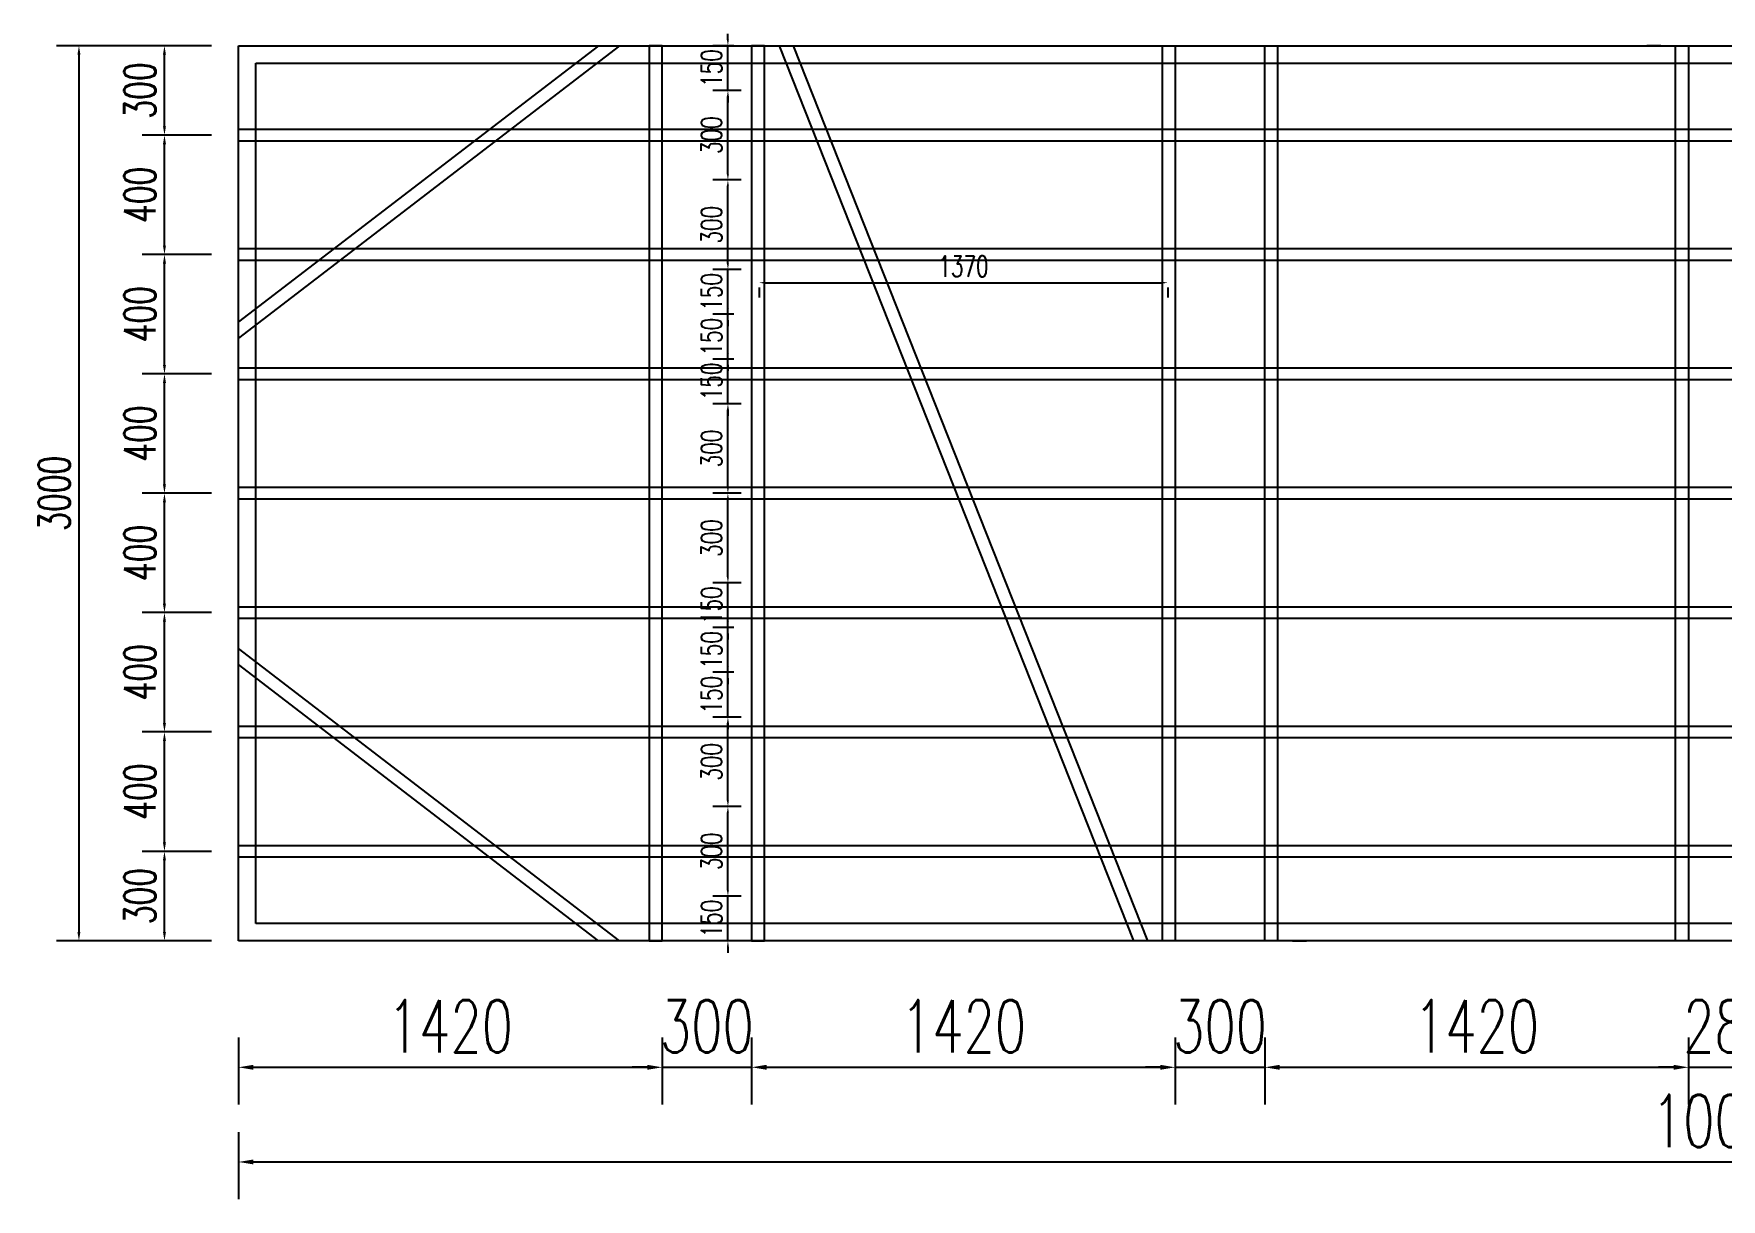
# Model space of a CAD drawing. Header units: millimetres. Extents: x -1546798 to -962116, y 1297493 to 1531173.
# Drawn here: x -1364865 to -1359208, y 1326182 to 1330088 of the extents above; entities that cross this region are included whole.
import ezdxf

# ---------------------------------------------------------------- set-up
doc = ezdxf.new("R2010")
doc.units = ezdxf.units.MM
doc.header["$LTSCALE"] = 10
doc.layers.get('0').update_dxf_attribs({"linetype": 'CONTINUOUS'})
doc.layers.get('DEFPOINTS').update_dxf_attribs({"linetype": 'CONTINUOUS'})
doc.layers.add('W-STEEL_FRAME钢架', color=3, linetype='CONTINUOUS')
doc.layers.add('W-STEEL_KEEL钢龙骨', color=5, linetype='CONTINUOUS')
doc.styles.add('STANDARD_T3', font='simplex.shx', dxfattribs={"width": 0.7, "bigfont": 'gbcbig.shx'})
doc.dimstyles.new('W&&20', dxfattribs={"dimtxt": 70, "dimasz": 20, "dimexe": 50, "dimexo": 60, "dimgap": 20, "dimtad": 1, "dimdec": 0, "dimzin": 0, "dimdsep": 46, "dimtxsty": 'STANDARD_T3', "dimcen": 0.09, "dimclrd": 1, "dimclre": 1, "dimclrt": 7, "dimazin": 2, "dimtfac": 1, "dimtdec": 0, "dimtix": 1, "dimtmove": 2, "dimatfit": 3, "dimfxl": 100, "dimtolj": 1, "dimtzin": 0, "dimarcsym": 0})
doc.dimstyles.new('W&&30', dxfattribs={"dimtxt": 105, "dimasz": 30, "dimexe": 75, "dimexo": 90, "dimgap": 30, "dimtad": 1, "dimdec": 0, "dimzin": 0, "dimdsep": 46, "dimtxsty": 'STANDARD_T3', "dimcen": 0.09, "dimclrd": 1, "dimclre": 1, "dimclrt": 7, "dimazin": 2, "dimtfac": 1, "dimtdec": 0, "dimtix": 1, "dimtmove": 1, "dimatfit": 3, "dimfxl": 100, "dimtolj": 1, "dimtzin": 0, "dimarcsym": 0})
doc.dimstyles.new('W&&50', dxfattribs={"dimtxt": 175, "dimasz": 50, "dimexe": 125, "dimexo": 150, "dimgap": 50, "dimtad": 1, "dimdec": 0, "dimzin": 0, "dimdsep": 46, "dimtxsty": 'STANDARD_T3', "dimcen": 0.09, "dimclrd": 1, "dimclre": 1, "dimclrt": 7, "dimazin": 2, "dimtfac": 1, "dimtdec": 0, "dimtix": 1, "dimtmove": 2, "dimatfit": 3, "dimfxl": 100, "dimtolj": 1, "dimtzin": 0, "dimarcsym": 0})

# ---------------------------------------------------------------- blocks, each defined once
blk = doc.blocks.new('gj')
at = {"layer": 'W-STEEL_FRAME钢架'}
for p, q in [((0, 3000), (10000, 3000)), ((0, 0), (0, 3000)), ((58, 2942), (9942, 2942)), ((58, 58), (58, 2942)), ((9942, 58), (58, 58)), ((10000, 0), (0, 0))]:
    blk.add_line(p, q, dxfattribs=at)
at = {"layer": 'W-STEEL_FRAME钢架', "color": 6}
for p, q in [((1277, 3000), (0, 2020)), ((1206.4, 3000), (0, 2074.2)), ((1420, 3000), (1377, 3000)), ((1377, 3000), (1377, 0)), ((1420, 0), (1420, 3000)), ((1763, 3000), (1720, 3000)), ((1720, 3000), (1720, 0)), ((1763, 0), (1763, 3000)), ((3000.5, 0), (1813, 3000)), ((1813, 3000), (1859.5, 3000)), ((1859.5, 3000), (3047, 0)), ((3097, 3000), (3140, 3000)), ((3097, 0), (3097, 3000)), ((3140, 3000), (3140, 0)), ((3440, 3000), (3483, 3000)), ((3440, 0), (3440, 3000)), ((3483, 3000), (3483, 0)), ((4767, 3000), (4720.5, 3000)), ((4817, 3000), (4860, 3000)), ((4817, 0), (4817, 3000)), ((4860, 3000), (4860, 0)), ((1277, 0), (0, 980)), ((1206.4, 0), (0, 925.8)), ((1377, 0), (1420, 0)), ((1720, 0), (1763, 0)), ((3047, 0), (3000.5, 0)), ((3140, 0), (3097, 0)), ((3483, 0), (3440, 0)), ((3533, 0), (3579.5, 0)), ((4860, 0), (4817, 0))]:
    blk.add_line(p, q, dxfattribs=at)
at = {"layer": 'W-STEEL_KEEL钢龙骨'}
for points in [[(0, 2720), (10000, 2720), (10000, 2680), (0, 2680)], [(0, 2320), (10000, 2320), (10000, 2280), (0, 2280)], [(0, 1920), (10000, 1920), (10000, 1880), (0, 1880)], [(0, 1520), (10000, 1520), (10000, 1480), (0, 1480)], [(0, 1120), (10000, 1120), (10000, 1080), (0, 1080)], [(0, 720), (10000, 720), (10000, 680), (0, 680)], [(0, 320), (10000, 320), (10000, 280), (0, 280)]]:
    blk.add_lwpolyline(points, close=True, dxfattribs=at)
blk = doc.blocks.new('*D82')
at = {"layer": 'DEFPOINTS', "color": 0, "transparency": 16777216}
for p in [(-1364178.4, 1330047.6), (-1364713.3, 1327047.6), (-1364178.4, 1327047.6)]:
    blk.add_point(p, dxfattribs=at)
at = {"layer": 'W-STEEL_FRAME钢架', "color": 1, "lineweight": -2, "transparency": 16777216}
for p, q in [((-1364268.4, 1330047.6), (-1364788.3, 1330047.6)), ((-1364713.3, 1330017.6), (-1364713.3, 1327077.6)), ((-1364268.4, 1327047.6), (-1364788.3, 1327047.6))]:
    blk.add_line(p, q, dxfattribs=at)
at = {"layer": 'W-STEEL_FRAME钢架', "color": 1, "transparency": 16777216}
for points in [[(-1364718.3, 1330017.6), (-1364708.3, 1330017.6), (-1364713.3, 1330047.6)], [(-1364718.3, 1327077.6), (-1364708.3, 1327077.6), (-1364713.3, 1327047.6)]]:
    blk.add_solid(points, dxfattribs=at)
at = {"layer": 'W-STEEL_FRAME钢架', "color": 7, "transparency": 16777216, "insert": (-1364795.8, 1328547.6), "char_height": 105, "attachment_point": 5, "rotation": 90, "style": 'STANDARD_T3'}
blk.add_mtext('\\A1;3000', dxfattribs=at)
blk = doc.blocks.new('*D83')
at = {"layer": 'DEFPOINTS', "color": 0, "transparency": 16777216}
for p in [(-1364178.4, 1327516.8), (-1354178.4, 1327516.8), (-1354178.4, 1326306.7)]:
    blk.add_point(p, dxfattribs=at)
at = {"layer": 'W-STEEL_FRAME钢架', "color": 1, "lineweight": -2, "transparency": 16777216}
for p, q in [((-1364178.4, 1326406.7), (-1364178.4, 1326181.7)), ((-1354178.4, 1326406.7), (-1354178.4, 1326181.7)), ((-1364128.4, 1326306.7), (-1354228.4, 1326306.7))]:
    blk.add_line(p, q, dxfattribs=at)
at = {"layer": 'W-STEEL_FRAME钢架', "color": 1, "transparency": 16777216}
for points in [[(-1364128.4, 1326315), (-1364128.4, 1326298.4), (-1364178.4, 1326306.7)], [(-1354228.4, 1326315), (-1354228.4, 1326298.4), (-1354178.4, 1326306.7)]]:
    blk.add_solid(points, dxfattribs=at)
at = {"layer": 'W-STEEL_FRAME钢架', "color": 7, "transparency": 16777216, "insert": (-1359178.4, 1326444.2), "char_height": 175, "attachment_point": 5, "style": 'STANDARD_T3'}
blk.add_mtext('\\A1;10000', dxfattribs=at)
blk = doc.blocks.new('*D84')
at = {"layer": 'DEFPOINTS', "color": 0, "transparency": 16777216}
for p in [(-1364178.4, 1327516.8), (-1362758.4, 1327516.8), (-1362758.4, 1326623.9)]:
    blk.add_point(p, dxfattribs=at)
at = {"layer": 'W-STEEL_FRAME钢架', "color": 1, "lineweight": -2, "transparency": 16777216}
for p, q in [((-1364178.4, 1326723.9), (-1364178.4, 1326498.9)), ((-1362758.4, 1326723.9), (-1362758.4, 1326498.9)), ((-1364128.4, 1326623.9), (-1362808.4, 1326623.9))]:
    blk.add_line(p, q, dxfattribs=at)
at = {"layer": 'W-STEEL_FRAME钢架', "color": 1, "transparency": 16777216}
for points in [[(-1364128.4, 1326632.2), (-1364128.4, 1326615.6), (-1364178.4, 1326623.9)], [(-1362808.4, 1326632.2), (-1362808.4, 1326615.6), (-1362758.4, 1326623.9)]]:
    blk.add_solid(points, dxfattribs=at)
at = {"layer": 'W-STEEL_FRAME钢架', "color": 7, "transparency": 16777216, "insert": (-1363468.4, 1326761.4), "char_height": 175, "attachment_point": 5, "style": 'STANDARD_T3'}
blk.add_mtext('\\A1;1420', dxfattribs=at)
blk = doc.blocks.new('*D85')
at = {"layer": 'DEFPOINTS', "color": 0, "transparency": 16777216}
for p in [(-1362758.4, 1327516.8), (-1362458.4, 1327516.8), (-1362458.4, 1326623.9)]:
    blk.add_point(p, dxfattribs=at)
at = {"layer": 'W-STEEL_FRAME钢架', "color": 1, "lineweight": -2, "transparency": 16777216}
for p, q in [((-1362758.4, 1326723.9), (-1362758.4, 1326498.9)), ((-1362458.4, 1326723.9), (-1362458.4, 1326498.9)), ((-1362808.4, 1326623.9), (-1362858.4, 1326623.9)), ((-1362758.4, 1326623.9), (-1362458.4, 1326623.9)), ((-1362408.4, 1326623.9), (-1362358.4, 1326623.9))]:
    blk.add_line(p, q, dxfattribs=at)
at = {"layer": 'W-STEEL_FRAME钢架', "color": 1, "transparency": 16777216}
for points in [[(-1362808.4, 1326632.2), (-1362808.4, 1326615.6), (-1362758.4, 1326623.9)], [(-1362408.4, 1326632.2), (-1362408.4, 1326615.6), (-1362458.4, 1326623.9)]]:
    blk.add_solid(points, dxfattribs=at)
at = {"layer": 'W-STEEL_FRAME钢架', "color": 7, "transparency": 16777216, "insert": (-1362608.4, 1326761.4), "char_height": 175, "attachment_point": 5, "style": 'STANDARD_T3'}
blk.add_mtext('\\A1;300', dxfattribs=at)
blk = doc.blocks.new('*D86')
at = {"layer": 'DEFPOINTS', "color": 0, "transparency": 16777216}
for p in [(-1362458.4, 1327516.8), (-1361038.4, 1327516.8), (-1361038.4, 1326623.9)]:
    blk.add_point(p, dxfattribs=at)
at = {"layer": 'W-STEEL_FRAME钢架', "color": 1, "lineweight": -2, "transparency": 16777216}
for p, q in [((-1362458.4, 1326723.9), (-1362458.4, 1326498.9)), ((-1361038.4, 1326723.9), (-1361038.4, 1326498.9)), ((-1362408.4, 1326623.9), (-1361088.4, 1326623.9))]:
    blk.add_line(p, q, dxfattribs=at)
at = {"layer": 'W-STEEL_FRAME钢架', "color": 1, "transparency": 16777216}
for points in [[(-1362408.4, 1326632.2), (-1362408.4, 1326615.6), (-1362458.4, 1326623.9)], [(-1361088.4, 1326632.2), (-1361088.4, 1326615.6), (-1361038.4, 1326623.9)]]:
    blk.add_solid(points, dxfattribs=at)
at = {"layer": 'W-STEEL_FRAME钢架', "color": 7, "transparency": 16777216, "insert": (-1361748.4, 1326761.4), "char_height": 175, "attachment_point": 5, "style": 'STANDARD_T3'}
blk.add_mtext('\\A1;1420', dxfattribs=at)
blk = doc.blocks.new('*D74')
at = {"layer": 'DEFPOINTS', "color": 0, "transparency": 16777216}
for p in [(-1361038.4, 1327516.8), (-1360738.4, 1327516.8), (-1360738.4, 1326623.9)]:
    blk.add_point(p, dxfattribs=at)
at = {"layer": 'W-STEEL_FRAME钢架', "color": 1, "lineweight": -2, "transparency": 16777216}
for p, q in [((-1361038.4, 1326723.9), (-1361038.4, 1326498.9)), ((-1360738.4, 1326723.9), (-1360738.4, 1326498.9)), ((-1361088.4, 1326623.9), (-1361138.4, 1326623.9)), ((-1361038.4, 1326623.9), (-1360738.4, 1326623.9)), ((-1360688.4, 1326623.9), (-1360638.4, 1326623.9))]:
    blk.add_line(p, q, dxfattribs=at)
at = {"layer": 'W-STEEL_FRAME钢架', "color": 1, "transparency": 16777216}
for points in [[(-1361088.4, 1326632.2), (-1361088.4, 1326615.6), (-1361038.4, 1326623.9)], [(-1360688.4, 1326632.2), (-1360688.4, 1326615.6), (-1360738.4, 1326623.9)]]:
    blk.add_solid(points, dxfattribs=at)
at = {"layer": 'W-STEEL_FRAME钢架', "color": 7, "transparency": 16777216, "insert": (-1360888.4, 1326761.4), "char_height": 175, "attachment_point": 5, "style": 'STANDARD_T3'}
blk.add_mtext('\\A1;300', dxfattribs=at)
blk = doc.blocks.new('*D75')
at = {"layer": 'DEFPOINTS', "color": 0, "transparency": 16777216}
for p in [(-1360738.4, 1327516.8), (-1359318.4, 1327516.8), (-1359318.4, 1326623.9)]:
    blk.add_point(p, dxfattribs=at)
at = {"layer": 'W-STEEL_FRAME钢架', "color": 1, "lineweight": -2, "transparency": 16777216}
for p, q in [((-1360738.4, 1326723.9), (-1360738.4, 1326498.9)), ((-1359318.4, 1326723.9), (-1359318.4, 1326498.9)), ((-1360688.4, 1326623.9), (-1359368.4, 1326623.9))]:
    blk.add_line(p, q, dxfattribs=at)
at = {"layer": 'W-STEEL_FRAME钢架', "color": 1, "transparency": 16777216}
for points in [[(-1360688.4, 1326632.2), (-1360688.4, 1326615.6), (-1360738.4, 1326623.9)], [(-1359368.4, 1326632.2), (-1359368.4, 1326615.6), (-1359318.4, 1326623.9)]]:
    blk.add_solid(points, dxfattribs=at)
at = {"layer": 'W-STEEL_FRAME钢架', "color": 7, "transparency": 16777216, "insert": (-1360028.4, 1326761.4), "char_height": 175, "attachment_point": 5, "style": 'STANDARD_T3'}
blk.add_mtext('\\A1;1420', dxfattribs=at)
blk = doc.blocks.new('*D76')
at = {"layer": 'DEFPOINTS', "color": 0, "transparency": 16777216}
for p in [(-1359318.4, 1327516.8), (-1359038.4, 1327516.8), (-1359038.4, 1326623.9)]:
    blk.add_point(p, dxfattribs=at)
at = {"layer": 'W-STEEL_FRAME钢架', "color": 1, "lineweight": -2, "transparency": 16777216}
for p, q in [((-1359318.4, 1326723.9), (-1359318.4, 1326498.9)), ((-1359038.4, 1326723.9), (-1359038.4, 1326498.9)), ((-1359368.4, 1326623.9), (-1359418.4, 1326623.9)), ((-1359318.4, 1326623.9), (-1359038.4, 1326623.9)), ((-1358988.4, 1326623.9), (-1358938.4, 1326623.9))]:
    blk.add_line(p, q, dxfattribs=at)
at = {"layer": 'W-STEEL_FRAME钢架', "color": 1, "transparency": 16777216}
for points in [[(-1359368.4, 1326632.2), (-1359368.4, 1326615.6), (-1359318.4, 1326623.9)], [(-1358988.4, 1326632.2), (-1358988.4, 1326615.6), (-1359038.4, 1326623.9)]]:
    blk.add_solid(points, dxfattribs=at)
at = {"layer": 'W-STEEL_FRAME钢架', "color": 7, "transparency": 16777216, "insert": (-1359178.4, 1326761.4), "char_height": 175, "attachment_point": 5, "style": 'STANDARD_T3'}
blk.add_mtext('\\A1;280', dxfattribs=at)
blk = doc.blocks.new('*D91')
at = {"layer": 'DEFPOINTS', "color": 0, "transparency": 16777216}
for p in [(-1364426.6, 1327347.6), (-1364178.4, 1327347.6), (-1364178.4, 1327047.6)]:
    blk.add_point(p, dxfattribs=at)
at = {"layer": 'W-STEEL_FRAME钢架', "color": 1, "lineweight": -2, "transparency": 16777216}
for p, q in [((-1364268.4, 1327347.6), (-1364501.6, 1327347.6)), ((-1364426.6, 1327077.6), (-1364426.6, 1327317.6)), ((-1364268.4, 1327047.6), (-1364501.6, 1327047.6))]:
    blk.add_line(p, q, dxfattribs=at)
at = {"layer": 'W-STEEL_FRAME钢架', "color": 1, "transparency": 16777216}
for points in [[(-1364431.6, 1327317.6), (-1364421.6, 1327317.6), (-1364426.6, 1327347.6)], [(-1364431.6, 1327077.6), (-1364421.6, 1327077.6), (-1364426.6, 1327047.6)]]:
    blk.add_solid(points, dxfattribs=at)
at = {"layer": 'W-STEEL_FRAME钢架', "color": 7, "transparency": 16777216, "insert": (-1364509.1, 1327197.6), "char_height": 105, "attachment_point": 5, "rotation": 90, "style": 'STANDARD_T3'}
blk.add_mtext('\\A1;300', dxfattribs=at)
blk = doc.blocks.new('*D92')
at = {"layer": 'DEFPOINTS', "color": 0, "transparency": 16777216}
for p in [(-1364426.6, 1327747.6), (-1364178.4, 1327747.6), (-1364178.4, 1327347.6)]:
    blk.add_point(p, dxfattribs=at)
at = {"layer": 'W-STEEL_FRAME钢架', "color": 1, "lineweight": -2, "transparency": 16777216}
for p, q in [((-1364268.4, 1327747.6), (-1364501.6, 1327747.6)), ((-1364426.6, 1327377.6), (-1364426.6, 1327717.6)), ((-1364268.4, 1327347.6), (-1364501.6, 1327347.6))]:
    blk.add_line(p, q, dxfattribs=at)
at = {"layer": 'W-STEEL_FRAME钢架', "color": 1, "transparency": 16777216}
for points in [[(-1364431.6, 1327717.6), (-1364421.6, 1327717.6), (-1364426.6, 1327747.6)], [(-1364431.6, 1327377.6), (-1364421.6, 1327377.6), (-1364426.6, 1327347.6)]]:
    blk.add_solid(points, dxfattribs=at)
at = {"layer": 'W-STEEL_FRAME钢架', "color": 7, "transparency": 16777216, "insert": (-1364509.1, 1327547.6), "char_height": 105, "attachment_point": 5, "rotation": 90, "style": 'STANDARD_T3'}
blk.add_mtext('\\A1;400', dxfattribs=at)
blk = doc.blocks.new('*D93')
at = {"layer": 'DEFPOINTS', "color": 0, "transparency": 16777216}
for p in [(-1364426.6, 1328147.6), (-1364178.4, 1328147.6), (-1364178.4, 1327747.6)]:
    blk.add_point(p, dxfattribs=at)
at = {"layer": 'W-STEEL_FRAME钢架', "color": 1, "lineweight": -2, "transparency": 16777216}
for p, q in [((-1364268.4, 1328147.6), (-1364501.6, 1328147.6)), ((-1364426.6, 1327777.6), (-1364426.6, 1328117.6)), ((-1364268.4, 1327747.6), (-1364501.6, 1327747.6))]:
    blk.add_line(p, q, dxfattribs=at)
at = {"layer": 'W-STEEL_FRAME钢架', "color": 1, "transparency": 16777216}
for points in [[(-1364431.6, 1328117.6), (-1364421.6, 1328117.6), (-1364426.6, 1328147.6)], [(-1364431.6, 1327777.6), (-1364421.6, 1327777.6), (-1364426.6, 1327747.6)]]:
    blk.add_solid(points, dxfattribs=at)
at = {"layer": 'W-STEEL_FRAME钢架', "color": 7, "transparency": 16777216, "insert": (-1364509.1, 1327947.6), "char_height": 105, "attachment_point": 5, "rotation": 90, "style": 'STANDARD_T3'}
blk.add_mtext('\\A1;400', dxfattribs=at)
blk = doc.blocks.new('*D94')
at = {"layer": 'DEFPOINTS', "color": 0, "transparency": 16777216}
for p in [(-1364426.6, 1328547.6), (-1364178.4, 1328547.6), (-1364178.4, 1328147.6)]:
    blk.add_point(p, dxfattribs=at)
at = {"layer": 'W-STEEL_FRAME钢架', "color": 1, "lineweight": -2, "transparency": 16777216}
for p, q in [((-1364268.4, 1328547.6), (-1364501.6, 1328547.6)), ((-1364426.6, 1328177.6), (-1364426.6, 1328517.6)), ((-1364268.4, 1328147.6), (-1364501.6, 1328147.6))]:
    blk.add_line(p, q, dxfattribs=at)
at = {"layer": 'W-STEEL_FRAME钢架', "color": 1, "transparency": 16777216}
for points in [[(-1364431.6, 1328517.6), (-1364421.6, 1328517.6), (-1364426.6, 1328547.6)], [(-1364431.6, 1328177.6), (-1364421.6, 1328177.6), (-1364426.6, 1328147.6)]]:
    blk.add_solid(points, dxfattribs=at)
at = {"layer": 'W-STEEL_FRAME钢架', "color": 7, "transparency": 16777216, "insert": (-1364509.1, 1328347.6), "char_height": 105, "attachment_point": 5, "rotation": 90, "style": 'STANDARD_T3'}
blk.add_mtext('\\A1;400', dxfattribs=at)
blk = doc.blocks.new('*D87')
at = {"layer": 'DEFPOINTS', "color": 0, "transparency": 16777216}
for p in [(-1364426.6, 1328947.6), (-1364178.4, 1328947.6), (-1364178.4, 1328547.6)]:
    blk.add_point(p, dxfattribs=at)
at = {"layer": 'W-STEEL_FRAME钢架', "color": 1, "lineweight": -2, "transparency": 16777216}
for p, q in [((-1364268.4, 1328947.6), (-1364501.6, 1328947.6)), ((-1364426.6, 1328577.6), (-1364426.6, 1328917.6)), ((-1364268.4, 1328547.6), (-1364501.6, 1328547.6))]:
    blk.add_line(p, q, dxfattribs=at)
at = {"layer": 'W-STEEL_FRAME钢架', "color": 1, "transparency": 16777216}
for points in [[(-1364431.6, 1328917.6), (-1364421.6, 1328917.6), (-1364426.6, 1328947.6)], [(-1364431.6, 1328577.6), (-1364421.6, 1328577.6), (-1364426.6, 1328547.6)]]:
    blk.add_solid(points, dxfattribs=at)
at = {"layer": 'W-STEEL_FRAME钢架', "color": 7, "transparency": 16777216, "insert": (-1364509.1, 1328747.6), "char_height": 105, "attachment_point": 5, "rotation": 90, "style": 'STANDARD_T3'}
blk.add_mtext('\\A1;400', dxfattribs=at)
blk = doc.blocks.new('*D88')
at = {"layer": 'DEFPOINTS', "color": 0, "transparency": 16777216}
for p in [(-1364426.6, 1329347.6), (-1364178.4, 1329347.6), (-1364178.4, 1328947.6)]:
    blk.add_point(p, dxfattribs=at)
at = {"layer": 'W-STEEL_FRAME钢架', "color": 1, "lineweight": -2, "transparency": 16777216}
for p, q in [((-1364268.4, 1329347.6), (-1364501.6, 1329347.6)), ((-1364426.6, 1328977.6), (-1364426.6, 1329317.6)), ((-1364268.4, 1328947.6), (-1364501.6, 1328947.6))]:
    blk.add_line(p, q, dxfattribs=at)
at = {"layer": 'W-STEEL_FRAME钢架', "color": 1, "transparency": 16777216}
for points in [[(-1364431.6, 1329317.6), (-1364421.6, 1329317.6), (-1364426.6, 1329347.6)], [(-1364431.6, 1328977.6), (-1364421.6, 1328977.6), (-1364426.6, 1328947.6)]]:
    blk.add_solid(points, dxfattribs=at)
at = {"layer": 'W-STEEL_FRAME钢架', "color": 7, "transparency": 16777216, "insert": (-1364509.1, 1329147.6), "char_height": 105, "attachment_point": 5, "rotation": 90, "style": 'STANDARD_T3'}
blk.add_mtext('\\A1;400', dxfattribs=at)
blk = doc.blocks.new('*D89')
at = {"layer": 'DEFPOINTS', "color": 0, "transparency": 16777216}
for p in [(-1364426.6, 1329747.6), (-1364178.4, 1329747.6), (-1364178.4, 1329347.6)]:
    blk.add_point(p, dxfattribs=at)
at = {"layer": 'W-STEEL_FRAME钢架', "color": 1, "lineweight": -2, "transparency": 16777216}
for p, q in [((-1364268.4, 1329747.6), (-1364501.6, 1329747.6)), ((-1364426.6, 1329377.6), (-1364426.6, 1329717.6)), ((-1364268.4, 1329347.6), (-1364501.6, 1329347.6))]:
    blk.add_line(p, q, dxfattribs=at)
at = {"layer": 'W-STEEL_FRAME钢架', "color": 1, "transparency": 16777216}
for points in [[(-1364431.6, 1329717.6), (-1364421.6, 1329717.6), (-1364426.6, 1329747.6)], [(-1364431.6, 1329377.6), (-1364421.6, 1329377.6), (-1364426.6, 1329347.6)]]:
    blk.add_solid(points, dxfattribs=at)
at = {"layer": 'W-STEEL_FRAME钢架', "color": 7, "transparency": 16777216, "insert": (-1364509.1, 1329547.6), "char_height": 105, "attachment_point": 5, "rotation": 90, "style": 'STANDARD_T3'}
blk.add_mtext('\\A1;400', dxfattribs=at)
blk = doc.blocks.new('*D90')
at = {"layer": 'DEFPOINTS', "color": 0, "transparency": 16777216}
for p in [(-1364426.6, 1330047.6), (-1364178.4, 1330047.6), (-1364178.4, 1329747.6)]:
    blk.add_point(p, dxfattribs=at)
at = {"layer": 'W-STEEL_FRAME钢架', "color": 1, "lineweight": -2, "transparency": 16777216}
for p, q in [((-1364268.4, 1330047.6), (-1364501.6, 1330047.6)), ((-1364426.6, 1329777.6), (-1364426.6, 1330017.6)), ((-1364268.4, 1329747.6), (-1364501.6, 1329747.6))]:
    blk.add_line(p, q, dxfattribs=at)
at = {"layer": 'W-STEEL_FRAME钢架', "color": 1, "transparency": 16777216}
for points in [[(-1364431.6, 1330017.6), (-1364421.6, 1330017.6), (-1364426.6, 1330047.6)], [(-1364431.6, 1329777.6), (-1364421.6, 1329777.6), (-1364426.6, 1329747.6)]]:
    blk.add_solid(points, dxfattribs=at)
at = {"layer": 'W-STEEL_FRAME钢架', "color": 7, "transparency": 16777216, "insert": (-1364509.1, 1329897.6), "char_height": 105, "attachment_point": 5, "rotation": 90, "style": 'STANDARD_T3'}
blk.add_mtext('\\A1;300', dxfattribs=at)
blk = doc.blocks.new('*D503')
at = {"layer": 'DEFPOINTS', "color": 0, "transparency": 16777216}
for p in [(-1362538, 1327197.6), (-1362433.4, 1327197.6, 0), (-1362436.9, 1327047.6)]:
    blk.add_point(p, dxfattribs=at)
at = {"layer": 'W-STEEL_FRAME钢架', "color": 1, "lineweight": -2, "transparency": 16777216}
for p, q in [((-1362538, 1327217.6), (-1362538, 1327237.6)), ((-1362493.4, 1327197.6), (-1362588, 1327197.6)), ((-1362538, 1327047.6), (-1362538, 1327197.6)), ((-1362496.9, 1327047.6), (-1362588, 1327047.6)), ((-1362538, 1327027.6), (-1362538, 1327007.6))]:
    blk.add_line(p, q, dxfattribs=at)
at = {"layer": 'W-STEEL_FRAME钢架', "color": 1, "transparency": 16777216}
for points in [[(-1362541.3, 1327217.6), (-1362534.7, 1327217.6), (-1362538, 1327197.6)], [(-1362541.3, 1327027.6), (-1362534.7, 1327027.6), (-1362538, 1327047.6)]]:
    blk.add_solid(points, dxfattribs=at)
at = {"layer": 'W-STEEL_FRAME钢架', "color": 7, "transparency": 16777216, "insert": (-1362593, 1327122.6), "char_height": 70, "attachment_point": 5, "rotation": 90, "style": 'STANDARD_T3'}
blk.add_mtext('\\A1;150', dxfattribs=at)
blk = doc.blocks.new('*D504')
at = {"layer": 'DEFPOINTS', "color": 0, "transparency": 16777216}
for p in [(-1362538, 1327497.6), (-1362433.4, 1327497.6, 0), (-1362433.4, 1327197.6, 0)]:
    blk.add_point(p, dxfattribs=at)
at = {"layer": 'W-STEEL_FRAME钢架', "color": 1, "lineweight": -2, "transparency": 16777216}
for p, q in [((-1362493.4, 1327497.6), (-1362588, 1327497.6)), ((-1362538, 1327217.6), (-1362538, 1327477.6)), ((-1362493.4, 1327197.6), (-1362588, 1327197.6))]:
    blk.add_line(p, q, dxfattribs=at)
at = {"layer": 'W-STEEL_FRAME钢架', "color": 1, "transparency": 16777216}
for points in [[(-1362541.3, 1327477.6), (-1362534.7, 1327477.6), (-1362538, 1327497.6)], [(-1362541.3, 1327217.6), (-1362534.7, 1327217.6), (-1362538, 1327197.6)]]:
    blk.add_solid(points, dxfattribs=at)
at = {"layer": 'W-STEEL_FRAME钢架', "color": 7, "transparency": 16777216, "insert": (-1362593, 1327347.6), "char_height": 70, "attachment_point": 5, "rotation": 90, "style": 'STANDARD_T3'}
blk.add_mtext('\\A1;300', dxfattribs=at)
blk = doc.blocks.new('*D505')
at = {"layer": 'DEFPOINTS', "color": 0, "transparency": 16777216}
for p in [(-1362538, 1327797.6), (-1362433.4, 1327797.6, 0), (-1362433.4, 1327497.6, 0)]:
    blk.add_point(p, dxfattribs=at)
at = {"layer": 'W-STEEL_FRAME钢架', "color": 1, "lineweight": -2, "transparency": 16777216}
for p, q in [((-1362493.4, 1327797.6), (-1362588, 1327797.6)), ((-1362538, 1327517.6), (-1362538, 1327777.6)), ((-1362493.4, 1327497.6), (-1362588, 1327497.6))]:
    blk.add_line(p, q, dxfattribs=at)
at = {"layer": 'W-STEEL_FRAME钢架', "color": 1, "transparency": 16777216}
for points in [[(-1362541.3, 1327777.6), (-1362534.7, 1327777.6), (-1362538, 1327797.6)], [(-1362541.3, 1327517.6), (-1362534.7, 1327517.6), (-1362538, 1327497.6)]]:
    blk.add_solid(points, dxfattribs=at)
at = {"layer": 'W-STEEL_FRAME钢架', "color": 7, "transparency": 16777216, "insert": (-1362593, 1327647.6), "char_height": 70, "attachment_point": 5, "rotation": 90, "style": 'STANDARD_T3'}
blk.add_mtext('\\A1;300', dxfattribs=at)
blk = doc.blocks.new('*D506')
at = {"layer": 'DEFPOINTS', "color": 0, "transparency": 16777216}
for p in [(-1362538, 1327947.6), (-1362458.4, 1327947.6), (-1362433.4, 1327797.6, 0)]:
    blk.add_point(p, dxfattribs=at)
at = {"layer": 'W-STEEL_FRAME钢架', "color": 1, "lineweight": -2, "transparency": 16777216}
for p, q in [((-1362518.4, 1327947.6), (-1362588, 1327947.6)), ((-1362538, 1327967.6), (-1362538, 1327987.6)), ((-1362538, 1327797.6), (-1362538, 1327947.6)), ((-1362493.4, 1327797.6), (-1362588, 1327797.6)), ((-1362538, 1327777.6), (-1362538, 1327757.6))]:
    blk.add_line(p, q, dxfattribs=at)
at = {"layer": 'W-STEEL_FRAME钢架', "color": 1, "transparency": 16777216}
for points in [[(-1362541.3, 1327967.6), (-1362534.7, 1327967.6), (-1362538, 1327947.6)], [(-1362541.3, 1327777.6), (-1362534.7, 1327777.6), (-1362538, 1327797.6)]]:
    blk.add_solid(points, dxfattribs=at)
at = {"layer": 'W-STEEL_FRAME钢架', "color": 7, "transparency": 16777216, "insert": (-1362593, 1327872.6), "char_height": 70, "attachment_point": 5, "rotation": 90, "style": 'STANDARD_T3'}
blk.add_mtext('\\A1;150', dxfattribs=at)
blk = doc.blocks.new('*D507')
at = {"layer": 'DEFPOINTS', "color": 0, "transparency": 16777216}
for p in [(-1362538, 1328097.6), (-1362458.4, 1328097.6), (-1362458.4, 1327947.6)]:
    blk.add_point(p, dxfattribs=at)
at = {"layer": 'W-STEEL_FRAME钢架', "color": 1, "lineweight": -2, "transparency": 16777216}
for p, q in [((-1362538, 1328117.6), (-1362538, 1328137.6)), ((-1362518.4, 1328097.6), (-1362588, 1328097.6)), ((-1362538, 1327947.6), (-1362538, 1328097.6)), ((-1362518.4, 1327947.6), (-1362588, 1327947.6)), ((-1362538, 1327927.6), (-1362538, 1327907.6))]:
    blk.add_line(p, q, dxfattribs=at)
at = {"layer": 'W-STEEL_FRAME钢架', "color": 1, "transparency": 16777216}
for points in [[(-1362541.3, 1328117.6), (-1362534.7, 1328117.6), (-1362538, 1328097.6)], [(-1362541.3, 1327927.6), (-1362534.7, 1327927.6), (-1362538, 1327947.6)]]:
    blk.add_solid(points, dxfattribs=at)
at = {"layer": 'W-STEEL_FRAME钢架', "color": 7, "transparency": 16777216, "insert": (-1362593, 1328022.6), "char_height": 70, "attachment_point": 5, "rotation": 90, "style": 'STANDARD_T3'}
blk.add_mtext('\\A1;150', dxfattribs=at)
blk = doc.blocks.new('*D508')
at = {"layer": 'DEFPOINTS', "color": 0, "transparency": 16777216}
for p in [(-1362538, 1328247.6), (-1362433.4, 1328247.6, 0), (-1362458.4, 1328097.6)]:
    blk.add_point(p, dxfattribs=at)
at = {"layer": 'W-STEEL_FRAME钢架', "color": 1, "lineweight": -2, "transparency": 16777216}
for p, q in [((-1362538, 1328267.6), (-1362538, 1328287.6)), ((-1362493.4, 1328247.6), (-1362588, 1328247.6)), ((-1362538, 1328097.6), (-1362538, 1328247.6)), ((-1362518.4, 1328097.6), (-1362588, 1328097.6)), ((-1362538, 1328077.6), (-1362538, 1328057.6))]:
    blk.add_line(p, q, dxfattribs=at)
at = {"layer": 'W-STEEL_FRAME钢架', "color": 1, "transparency": 16777216}
for points in [[(-1362541.3, 1328267.6), (-1362534.7, 1328267.6), (-1362538, 1328247.6)], [(-1362541.3, 1328077.6), (-1362534.7, 1328077.6), (-1362538, 1328097.6)]]:
    blk.add_solid(points, dxfattribs=at)
at = {"layer": 'W-STEEL_FRAME钢架', "color": 7, "transparency": 16777216, "insert": (-1362593, 1328172.6), "char_height": 70, "attachment_point": 5, "rotation": 90, "style": 'STANDARD_T3'}
blk.add_mtext('\\A1;150', dxfattribs=at)
blk = doc.blocks.new('*D509')
at = {"layer": 'DEFPOINTS', "color": 0, "transparency": 16777216}
for p in [(-1362538, 1328547.6), (-1362433.4, 1328547.6, 0), (-1362433.4, 1328247.6, 0)]:
    blk.add_point(p, dxfattribs=at)
at = {"layer": 'W-STEEL_FRAME钢架', "color": 1, "lineweight": -2, "transparency": 16777216}
for p, q in [((-1362493.4, 1328547.6), (-1362588, 1328547.6)), ((-1362538, 1328267.6), (-1362538, 1328527.6)), ((-1362493.4, 1328247.6), (-1362588, 1328247.6))]:
    blk.add_line(p, q, dxfattribs=at)
at = {"layer": 'W-STEEL_FRAME钢架', "color": 1, "transparency": 16777216}
for points in [[(-1362541.3, 1328527.6), (-1362534.7, 1328527.6), (-1362538, 1328547.6)], [(-1362541.3, 1328267.6), (-1362534.7, 1328267.6), (-1362538, 1328247.6)]]:
    blk.add_solid(points, dxfattribs=at)
at = {"layer": 'W-STEEL_FRAME钢架', "color": 7, "transparency": 16777216, "insert": (-1362593, 1328397.6), "char_height": 70, "attachment_point": 5, "rotation": 90, "style": 'STANDARD_T3'}
blk.add_mtext('\\A1;300', dxfattribs=at)
blk = doc.blocks.new('*D510')
at = {"layer": 'DEFPOINTS', "color": 0, "transparency": 16777216}
for p in [(-1362538, 1328847.6), (-1362433.4, 1328847.6, 0), (-1362433.4, 1328547.6, 0)]:
    blk.add_point(p, dxfattribs=at)
at = {"layer": 'W-STEEL_FRAME钢架', "color": 1, "lineweight": -2, "transparency": 16777216}
for p, q in [((-1362493.4, 1328847.6), (-1362588, 1328847.6)), ((-1362538, 1328567.6), (-1362538, 1328827.6)), ((-1362493.4, 1328547.6), (-1362588, 1328547.6))]:
    blk.add_line(p, q, dxfattribs=at)
at = {"layer": 'W-STEEL_FRAME钢架', "color": 1, "transparency": 16777216}
for points in [[(-1362541.3, 1328827.6), (-1362534.7, 1328827.6), (-1362538, 1328847.6)], [(-1362541.3, 1328567.6), (-1362534.7, 1328567.6), (-1362538, 1328547.6)]]:
    blk.add_solid(points, dxfattribs=at)
at = {"layer": 'W-STEEL_FRAME钢架', "color": 7, "transparency": 16777216, "insert": (-1362593, 1328697.6), "char_height": 70, "attachment_point": 5, "rotation": 90, "style": 'STANDARD_T3'}
blk.add_mtext('\\A1;300', dxfattribs=at)
blk = doc.blocks.new('*D511')
at = {"layer": 'DEFPOINTS', "color": 0, "transparency": 16777216}
for p in [(-1362538, 1328997.6), (-1362458.4, 1328997.6), (-1362433.4, 1328847.6, 0)]:
    blk.add_point(p, dxfattribs=at)
at = {"layer": 'W-STEEL_FRAME钢架', "color": 1, "lineweight": -2, "transparency": 16777216}
for p, q in [((-1362538, 1329017.6), (-1362538, 1329037.6)), ((-1362518.4, 1328997.6), (-1362588, 1328997.6)), ((-1362538, 1328847.6), (-1362538, 1328997.6)), ((-1362493.4, 1328847.6), (-1362588, 1328847.6)), ((-1362538, 1328827.6), (-1362538, 1328807.6))]:
    blk.add_line(p, q, dxfattribs=at)
at = {"layer": 'W-STEEL_FRAME钢架', "color": 1, "transparency": 16777216}
for points in [[(-1362541.3, 1329017.6), (-1362534.7, 1329017.6), (-1362538, 1328997.6)], [(-1362541.3, 1328827.6), (-1362534.7, 1328827.6), (-1362538, 1328847.6)]]:
    blk.add_solid(points, dxfattribs=at)
at = {"layer": 'W-STEEL_FRAME钢架', "color": 7, "transparency": 16777216, "insert": (-1362593, 1328922.6), "char_height": 70, "attachment_point": 5, "rotation": 90, "style": 'STANDARD_T3'}
blk.add_mtext('\\A1;150', dxfattribs=at)
blk = doc.blocks.new('*D512')
at = {"layer": 'DEFPOINTS', "color": 0, "transparency": 16777216}
for p in [(-1362538, 1329147.6), (-1362458.4, 1329147.6), (-1362458.4, 1328997.6)]:
    blk.add_point(p, dxfattribs=at)
at = {"layer": 'W-STEEL_FRAME钢架', "color": 1, "lineweight": -2, "transparency": 16777216}
for p, q in [((-1362518.4, 1329147.6), (-1362588, 1329147.6)), ((-1362538, 1329167.6), (-1362538, 1329187.6)), ((-1362538, 1328997.6), (-1362538, 1329147.6)), ((-1362518.4, 1328997.6), (-1362588, 1328997.6)), ((-1362538, 1328977.6), (-1362538, 1328957.6))]:
    blk.add_line(p, q, dxfattribs=at)
at = {"layer": 'W-STEEL_FRAME钢架', "color": 1, "transparency": 16777216}
for points in [[(-1362541.3, 1329167.6), (-1362534.7, 1329167.6), (-1362538, 1329147.6)], [(-1362541.3, 1328977.6), (-1362534.7, 1328977.6), (-1362538, 1328997.6)]]:
    blk.add_solid(points, dxfattribs=at)
at = {"layer": 'W-STEEL_FRAME钢架', "color": 7, "transparency": 16777216, "insert": (-1362593, 1329072.6), "char_height": 70, "attachment_point": 5, "rotation": 90, "style": 'STANDARD_T3'}
blk.add_mtext('\\A1;150', dxfattribs=at)
blk = doc.blocks.new('*D513')
at = {"layer": 'DEFPOINTS', "color": 0, "transparency": 16777216}
for p in [(-1362538, 1329297.6), (-1362433.4, 1329297.6, 0), (-1362458.4, 1329147.6)]:
    blk.add_point(p, dxfattribs=at)
at = {"layer": 'W-STEEL_FRAME钢架', "color": 1, "lineweight": -2, "transparency": 16777216}
for p, q in [((-1362538, 1329317.6), (-1362538, 1329337.6)), ((-1362493.4, 1329297.6), (-1362588, 1329297.6)), ((-1362538, 1329147.6), (-1362538, 1329297.6)), ((-1362518.4, 1329147.6), (-1362588, 1329147.6)), ((-1362538, 1329127.6), (-1362538, 1329107.6))]:
    blk.add_line(p, q, dxfattribs=at)
at = {"layer": 'W-STEEL_FRAME钢架', "color": 1, "transparency": 16777216}
for points in [[(-1362541.3, 1329317.6), (-1362534.7, 1329317.6), (-1362538, 1329297.6)], [(-1362541.3, 1329127.6), (-1362534.7, 1329127.6), (-1362538, 1329147.6)]]:
    blk.add_solid(points, dxfattribs=at)
at = {"layer": 'W-STEEL_FRAME钢架', "color": 7, "transparency": 16777216, "insert": (-1362593, 1329222.6), "char_height": 70, "attachment_point": 5, "rotation": 90, "style": 'STANDARD_T3'}
blk.add_mtext('\\A1;150', dxfattribs=at)
blk = doc.blocks.new('*D514')
at = {"layer": 'DEFPOINTS', "color": 0, "transparency": 16777216}
for p in [(-1362538, 1329597.6), (-1362433.4, 1329597.6, 0), (-1362433.4, 1329297.6, 0)]:
    blk.add_point(p, dxfattribs=at)
at = {"layer": 'W-STEEL_FRAME钢架', "color": 1, "lineweight": -2, "transparency": 16777216}
for p, q in [((-1362493.4, 1329597.6), (-1362588, 1329597.6)), ((-1362538, 1329317.6), (-1362538, 1329577.6)), ((-1362493.4, 1329297.6), (-1362588, 1329297.6))]:
    blk.add_line(p, q, dxfattribs=at)
at = {"layer": 'W-STEEL_FRAME钢架', "color": 1, "transparency": 16777216}
for points in [[(-1362541.3, 1329577.6), (-1362534.7, 1329577.6), (-1362538, 1329597.6)], [(-1362541.3, 1329317.6), (-1362534.7, 1329317.6), (-1362538, 1329297.6)]]:
    blk.add_solid(points, dxfattribs=at)
at = {"layer": 'W-STEEL_FRAME钢架', "color": 7, "transparency": 16777216, "insert": (-1362593, 1329447.6), "char_height": 70, "attachment_point": 5, "rotation": 90, "style": 'STANDARD_T3'}
blk.add_mtext('\\A1;300', dxfattribs=at)
blk = doc.blocks.new('*D515')
at = {"layer": 'DEFPOINTS', "color": 0, "transparency": 16777216}
for p in [(-1362538, 1329897.6), (-1362433.4, 1329897.6, 0), (-1362433.4, 1329597.6, 0)]:
    blk.add_point(p, dxfattribs=at)
at = {"layer": 'W-STEEL_FRAME钢架', "color": 1, "lineweight": -2, "transparency": 16777216}
for p, q in [((-1362493.4, 1329897.6), (-1362588, 1329897.6)), ((-1362538, 1329617.6), (-1362538, 1329877.6)), ((-1362493.4, 1329597.6), (-1362588, 1329597.6))]:
    blk.add_line(p, q, dxfattribs=at)
at = {"layer": 'W-STEEL_FRAME钢架', "color": 1, "transparency": 16777216}
for points in [[(-1362541.3, 1329877.6), (-1362534.7, 1329877.6), (-1362538, 1329897.6)], [(-1362541.3, 1329617.6), (-1362534.7, 1329617.6), (-1362538, 1329597.6)]]:
    blk.add_solid(points, dxfattribs=at)
at = {"layer": 'W-STEEL_FRAME钢架', "color": 7, "transparency": 16777216, "insert": (-1362593, 1329747.6), "char_height": 70, "attachment_point": 5, "rotation": 90, "style": 'STANDARD_T3'}
blk.add_mtext('\\A1;300', dxfattribs=at)
blk = doc.blocks.new('*D516')
at = {"layer": 'DEFPOINTS', "color": 0, "transparency": 16777216}
for p in [(-1362538, 1330047.6), (-1362458.4, 1330047.6), (-1362433.4, 1329897.6, 0)]:
    blk.add_point(p, dxfattribs=at)
at = {"layer": 'W-STEEL_FRAME钢架', "color": 1, "lineweight": -2, "transparency": 16777216}
for p, q in [((-1362518.4, 1330047.6), (-1362588, 1330047.6)), ((-1362538, 1330067.6), (-1362538, 1330087.6)), ((-1362538, 1329897.6), (-1362538, 1330047.6)), ((-1362493.4, 1329897.6), (-1362588, 1329897.6)), ((-1362538, 1329877.6), (-1362538, 1329857.6))]:
    blk.add_line(p, q, dxfattribs=at)
at = {"layer": 'W-STEEL_FRAME钢架', "color": 1, "transparency": 16777216}
for points in [[(-1362541.3, 1330067.6), (-1362534.7, 1330067.6), (-1362538, 1330047.6)], [(-1362541.3, 1329877.6), (-1362534.7, 1329877.6), (-1362538, 1329897.6)]]:
    blk.add_solid(points, dxfattribs=at)
at = {"layer": 'W-STEEL_FRAME钢架', "color": 7, "transparency": 16777216, "insert": (-1362593, 1329972.6), "char_height": 70, "attachment_point": 5, "rotation": 90, "style": 'STANDARD_T3'}
blk.add_mtext('\\A1;150', dxfattribs=at)
blk = doc.blocks.new('*D527')
at = {"layer": 'DEFPOINTS', "color": 0, "transparency": 16777216}
for p in [(-1362433.4, 1329297.6, 0), (-1361063.4, 1329297.6, 0), (-1361063.4, 1329253.3)]:
    blk.add_point(p, dxfattribs=at)
at = {"layer": 'W-STEEL_FRAME钢架', "color": 1, "lineweight": -2, "transparency": 16777216}
for p, q in [((-1362413.4, 1329253.3), (-1361083.4, 1329253.3)), ((-1362433.4, 1329237.6), (-1362433.4, 1329203.3)), ((-1361063.4, 1329237.6), (-1361063.4, 1329203.3))]:
    blk.add_line(p, q, dxfattribs=at)
at = {"layer": 'W-STEEL_FRAME钢架', "color": 1, "transparency": 16777216}
for points in [[(-1362413.4, 1329256.6), (-1362413.4, 1329249.9), (-1362433.4, 1329253.3)], [(-1361083.4, 1329256.6), (-1361083.4, 1329249.9), (-1361063.4, 1329253.3)]]:
    blk.add_solid(points, dxfattribs=at)
at = {"layer": 'W-STEEL_FRAME钢架', "color": 7, "transparency": 16777216, "insert": (-1361748.4, 1329308.3), "char_height": 70, "attachment_point": 5, "style": 'STANDARD_T3'}
blk.add_mtext('\\A1;1370', dxfattribs=at)

msp = doc.modelspace()

# ---------------------------------------------------------------- block references
msp.add_blockref('gj', (-1364178.4, 1327047.6))

# ---------------------------------------------------------------- dimensions: what is measured, and where the dimension line sits
at = {"layer": 'W-STEEL_FRAME钢架'}
for base, p1, p2, dimstyle, picture, middle in [((-1364713.3, 1327047.6), (-1364178.4, 1330047.6), (-1364178.4, 1327047.6), 'W&&30', '*D82', (-1364795.8, 1328547.6)), ((-1364426.6, 1330047.6), (-1364178.4, 1329747.6), (-1364178.4, 1330047.6), 'W&&30', '*D90', (-1364509.1, 1329897.6)), ((-1362538, 1330047.6), (-1362433.4, 1329897.6, 0), (-1362458.4, 1330047.6), 'W&&20', '*D516', (-1362593, 1329972.6)), ((-1362538, 1329897.6), (-1362433.4, 1329597.6, 0), (-1362433.4, 1329897.6, 0), 'W&&20', '*D515', (-1362593, 1329747.6)), ((-1364426.6, 1329747.6), (-1364178.4, 1329347.6), (-1364178.4, 1329747.6), 'W&&30', '*D89', (-1364509.1, 1329547.6)), ((-1362538, 1329597.6), (-1362433.4, 1329297.6, 0), (-1362433.4, 1329597.6, 0), 'W&&20', '*D514', (-1362593, 1329447.6)), ((-1364426.6, 1329347.6), (-1364178.4, 1328947.6), (-1364178.4, 1329347.6), 'W&&30', '*D88', (-1364509.1, 1329147.6)), ((-1362538, 1329297.6), (-1362458.4, 1329147.6), (-1362433.4, 1329297.6, 0), 'W&&20', '*D513', (-1362593, 1329222.6)), ((-1362538, 1329147.6), (-1362458.4, 1328997.6), (-1362458.4, 1329147.6), 'W&&20', '*D512', (-1362593, 1329072.6)), ((-1362538, 1328997.6), (-1362433.4, 1328847.6, 0), (-1362458.4, 1328997.6), 'W&&20', '*D511', (-1362593, 1328922.6)), ((-1364426.6, 1328947.6), (-1364178.4, 1328547.6), (-1364178.4, 1328947.6), 'W&&30', '*D87', (-1364509.1, 1328747.6)), ((-1362538, 1328847.6), (-1362433.4, 1328547.6, 0), (-1362433.4, 1328847.6, 0), 'W&&20', '*D510', (-1362593, 1328697.6)), ((-1364426.6, 1328547.6), (-1364178.4, 1328147.6), (-1364178.4, 1328547.6), 'W&&30', '*D94', (-1364509.1, 1328347.6)), ((-1362538, 1328547.6), (-1362433.4, 1328247.6, 0), (-1362433.4, 1328547.6, 0), 'W&&20', '*D509', (-1362593, 1328397.6)), ((-1362538, 1328247.6), (-1362458.4, 1328097.6), (-1362433.4, 1328247.6, 0), 'W&&20', '*D508', (-1362593, 1328172.6)), ((-1364426.6, 1328147.6), (-1364178.4, 1327747.6), (-1364178.4, 1328147.6), 'W&&30', '*D93', (-1364509.1, 1327947.6)), ((-1362538, 1328097.6), (-1362458.4, 1327947.6), (-1362458.4, 1328097.6), 'W&&20', '*D507', (-1362593, 1328022.6)), ((-1362538, 1327947.6), (-1362433.4, 1327797.6, 0), (-1362458.4, 1327947.6), 'W&&20', '*D506', (-1362593, 1327872.6)), ((-1362538, 1327797.6), (-1362433.4, 1327497.6, 0), (-1362433.4, 1327797.6, 0), 'W&&20', '*D505', (-1362593, 1327647.6)), ((-1364426.6, 1327747.6), (-1364178.4, 1327347.6), (-1364178.4, 1327747.6), 'W&&30', '*D92', (-1364509.1, 1327547.6)), ((-1362538, 1327497.6), (-1362433.4, 1327197.6, 0), (-1362433.4, 1327497.6, 0), 'W&&20', '*D504', (-1362593, 1327347.6)), ((-1364426.6, 1327347.6), (-1364178.4, 1327047.6), (-1364178.4, 1327347.6), 'W&&30', '*D91', (-1364509.1, 1327197.6)), ((-1362538, 1327197.6), (-1362436.9, 1327047.6), (-1362433.4, 1327197.6, 0), 'W&&20', '*D503', (-1362593, 1327122.6))]:
    dim = msp.add_linear_dim(base=base, p1=p1, p2=p2, angle=90, dimstyle=dimstyle, dxfattribs=at)
    dim.commit()
    dim.dimension.update_dxf_attribs({"geometry": picture, "text_midpoint": middle})
dim = msp.add_linear_dim(base=(-1361063.4, 1329253.3), p1=(-1362433.4, 1329297.6, 0), p2=(-1361063.4, 1329297.6, 0), dimstyle='W&&20', dxfattribs=at)
dim.commit()
dim.dimension.update_dxf_attribs({"geometry": '*D527', "text_midpoint": (-1361748.4, 1329308.3)})
for base, p1, p2, picture, middle in [((-1354178.4, 1326306.7), (-1364178.4, 1327516.8), (-1354178.4, 1327516.8), '*D83', (-1359178.4, 1326444.2)), ((-1362758.4, 1326623.9), (-1364178.4, 1327516.8), (-1362758.4, 1327516.8), '*D84', (-1363468.4, 1326761.4)), ((-1362458.4, 1326623.9), (-1362758.4, 1327516.8), (-1362458.4, 1327516.8), '*D85', (-1362608.4, 1326761.4)), ((-1361038.4, 1326623.9), (-1362458.4, 1327516.8), (-1361038.4, 1327516.8), '*D86', (-1361748.4, 1326761.4)), ((-1360738.4, 1326623.9), (-1361038.4, 1327516.8), (-1360738.4, 1327516.8), '*D74', (-1360888.4, 1326761.4)), ((-1359318.4, 1326623.9), (-1360738.4, 1327516.8), (-1359318.4, 1327516.8), '*D75', (-1360028.4, 1326761.4)), ((-1359038.4, 1326623.9), (-1359318.4, 1327516.8), (-1359038.4, 1327516.8), '*D76', (-1359178.4, 1326761.4))]:
    dim = msp.add_linear_dim(base=base, p1=p1, p2=p2, dimstyle='W&&50', override={"dimfxlon": 1}, dxfattribs=at)
    dim.commit()
    dim.dimension.update_dxf_attribs({"geometry": picture, "text_midpoint": middle})

doc.saveas('drawing.dxf')
